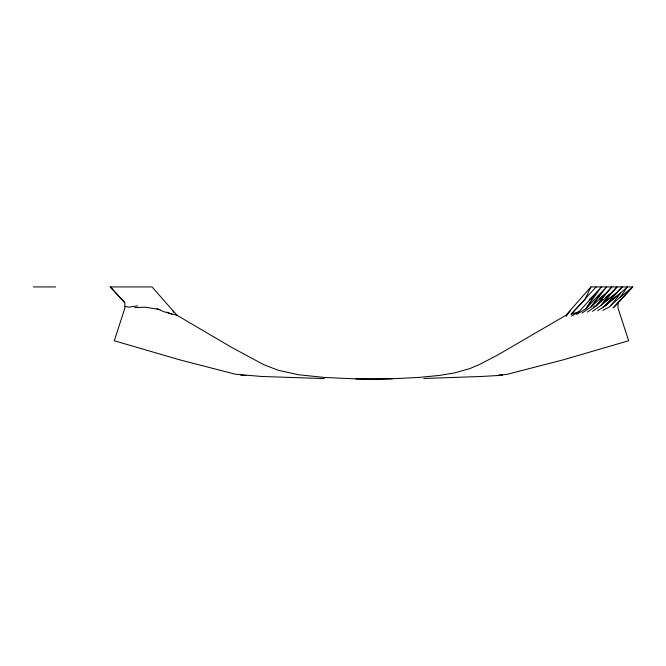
<?xml version="1.0" encoding="UTF-8"?>
<svg xmlns="http://www.w3.org/2000/svg" width="666" height="666" viewBox="0 0 666 666"><rect width="100%" height="100%" fill="white"/><g stroke="black" fill="none" stroke-linecap="round" stroke-linejoin="round"><path stroke-width="1" d="M124.625 302.68L110.231 286.929L152.031 286.929L176.981 315.268L231.102 347.078L263.361 364.46L278.03 370.229L298.501 374.742L324.492 377.455L355.794 378.879A722.568 722.535 0 0 0 392.357 378.746L418.439 377.455L439.244 375.457L454.736 372.877L469.88 368.548L479.57 364.46L498.143 354.753L565.95 315.268L590.9 286.929L632.7 286.929L618.081 302.439L617.956 307.817L628.654 340.759L563.211 359.84L507.434 374.25L496.911 375.574L481.227 376.481L423.751 378.471M590.9 286.929L584.748 299.908L571.062 314.269L578.962 311.771L601.348 286.929L585.98 308.674L576.54 314.469M610.431 305.686L620.154 297.244L627.472 286.929L605.277 305.827L597.693 310.722M566.175 316.325L570.304 310.672M596.128 286.929L571.22 314.077M614.194 307.184L632.7 286.929L620.154 297.244M612.903 308.017L618.081 302.439M589.402 299.558L595.213 293.981L585.98 308.674L606.576 286.929L591.092 306.909L581.959 313.095M597.444 296.528L600.516 293.873L591.092 306.909L605.76 293.456L611.804 286.929L596.12 305.927L587.304 312.104M599.375 298.701L605.76 293.456L596.12 305.927L610.905 293.29L617.024 286.929L600.89 305.503L592.524 311.33M603.021 307.242L620.712 293.182L609.889 306.676L602.847 310.381M593.381 307.076L594.971 305.819M600.549 301.432L602.938 299.558M605.327 297.677L610.905 293.29L600.89 305.503L616.017 293.273L622.252 286.929L605.277 305.827L616.017 293.273L604.054 302.339M571.553 316.034L578.962 311.771M137.654 305.827L128.738 307.184L124.883 306.393L124.85 302.439L110.231 286.929L112.587 288.861M134.74 307.634L145.255 307.176L159.982 309.59M33.3 286.929L55.636 286.929M324.409 378.571L261.705 376.481L235.498 374.25L179.72 359.84L114.277 340.759L124.975 307.817L124.883 306.393M240.776 375.083L246.02 375.574M176.981 315.268L163.969 311.771L156.951 308.674M166.6 312.113L171.861 314.269M172.619 310.672L173.801 312.287M392.357 378.738A722.568 722.527 0 0 1 355.802 378.871M502.156 375.083L496.911 375.566L502.156 375.083"/></g></svg>
